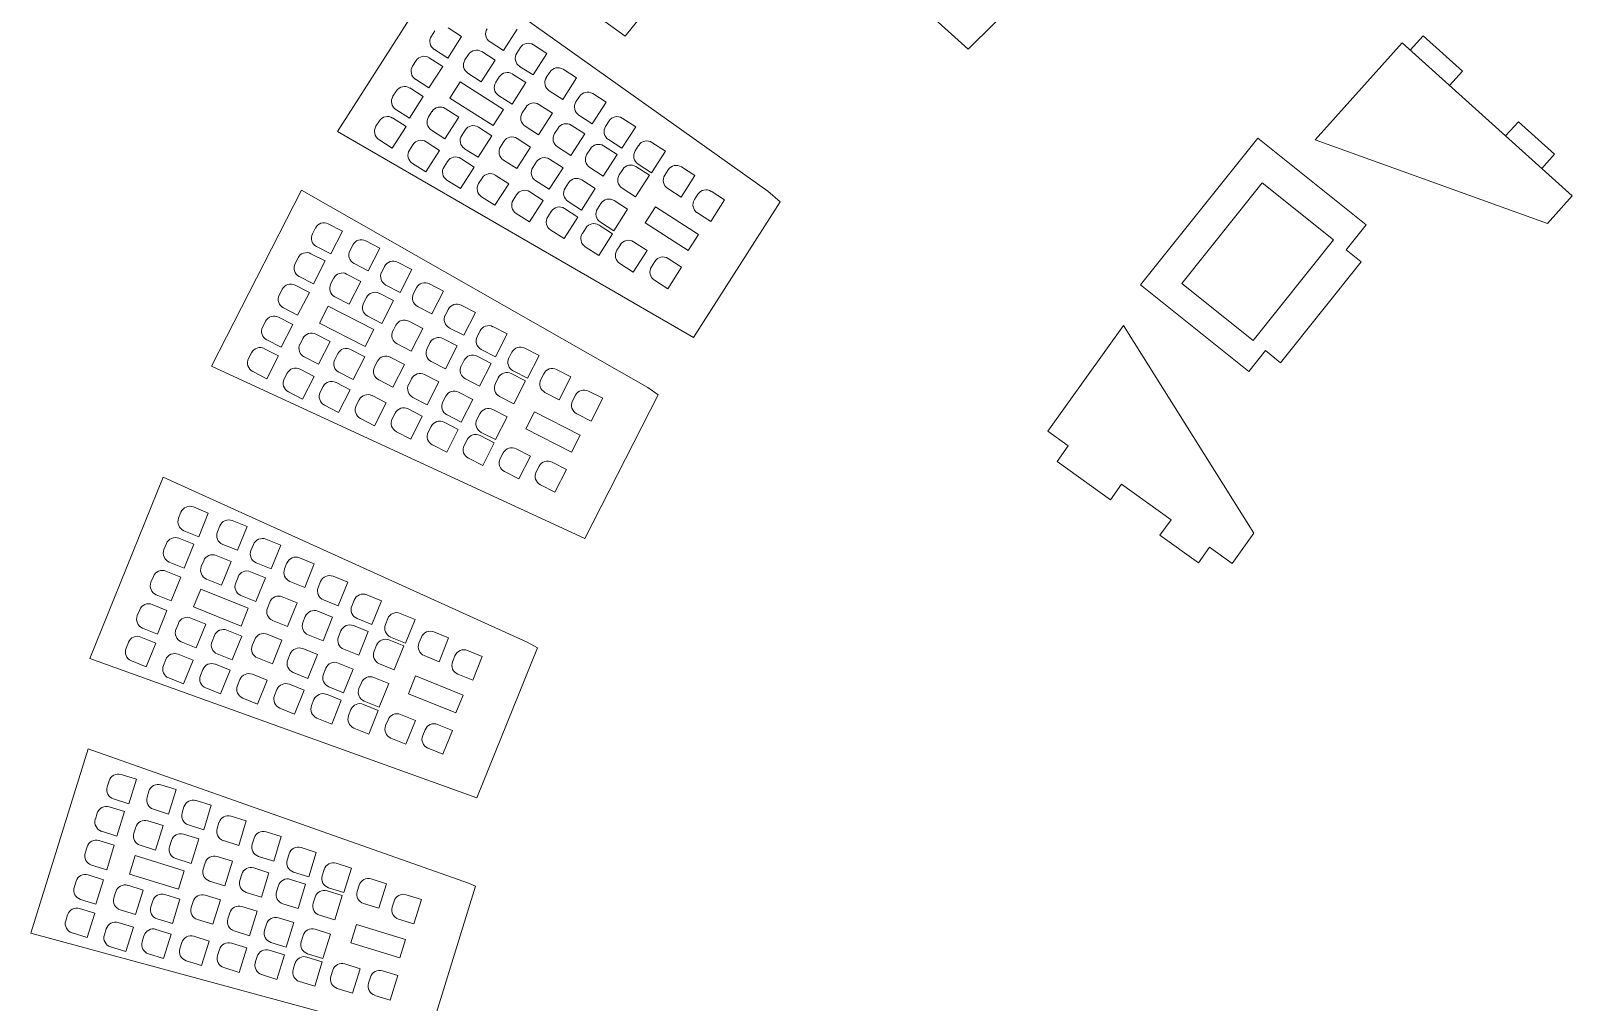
# Model space of a CAD drawing. Header units: millimetres. Extents: x -84 to 575, y 84 to 995.
# Drawn here: x -65.9 to 175.1, y 706.8 to 858.6 of the extents above; entities that cross this region are included whole.
import ezdxf

# ---------------------------------------------------------------- set-up
doc = ezdxf.new("R2010")
doc.units = ezdxf.units.MM

msp = doc.modelspace()

# ---------------------------------------------------------------- linework, layer by layer
at = {"color": 7, "linetype": 'Continuous', "lineweight": 15}
for p, q in [((33, 898.98), (80.62, 855.74)), ((45.55, 880.97), (27.02, 857.8)), ((80.62, 855.74), (98.5, 873.42)), ((9.02, 870.8), (27.02, 857.8)), ((-1.04, 869.35), (-17.96, 842.92)), ((49.31, 833.55), (-1.04, 869.35)), ((-2.74, 858.63), (-3.28, 857.78)), ((1.44, 857.73), (-0.67, 859.08)), ((7.99, 855.54), (10.15, 858.91)), ((-2.82, 855.71), (-0.72, 854.36)), ((-0.72, 854.36), (1.44, 857.73)), ((5.89, 856.89), (7.99, 855.54)), ((10.6, 855.99), (10.06, 855.15)), ((14.78, 855.1), (12.67, 856.44)), ((134.89, 841.59), (148.52, 856.74)), ((175.08, 832.83), (148.52, 856.74)), ((151.78, 857.84), (149.77, 855.61)), ((157.92, 852.31), (151.78, 857.84)), ((-5.68, 853.97), (-6.22, 853.12)), ((-1.5, 853.07), (-3.61, 854.42)), ((2.5, 854.92), (1.96, 854.08)), ((4.52, 850.66), (6.68, 854.03)), ((6.68, 854.03), (4.58, 855.38)), ((12.62, 851.73), (14.78, 855.1)), ((-5.76, 851.05), (-3.66, 849.7)), ((-3.66, 849.7), (-1.5, 853.07)), ((2.42, 852.01), (4.52, 850.66)), ((7.31, 851.43), (6.77, 850.59)), ((11.49, 850.54), (9.38, 851.88)), ((10.52, 853.07), (12.62, 851.73)), ((15.23, 852.17), (14.69, 851.33)), ((17.25, 847.91), (19.41, 851.28)), ((19.41, 851.28), (17.31, 852.63)), ((157.92, 852.31), (155.91, 850.09)), ((-8.75, 849.24), (-9.29, 848.4)), ((-6.72, 844.98), (-4.57, 848.35)), ((-4.57, 848.35), (-6.67, 849.7)), ((1.24, 850.65), (-0.38, 848.13)), ((7.98, 846.34), (1.24, 850.65)), ((7.23, 848.51), (9.33, 847.17)), ((9.33, 847.17), (11.49, 850.54)), ((15.15, 849.26), (17.25, 847.91)), ((19.86, 848.36), (19.32, 847.51)), ((24.04, 847.46), (21.94, 848.81)), ((-8.83, 846.33), (-6.72, 844.98)), ((-3.19, 846.03), (-3.73, 845.19)), ((0.99, 845.14), (-1.12, 846.49)), ((-0.38, 848.13), (6.36, 843.81)), ((6.36, 843.81), (7.98, 846.34)), ((11.47, 846.67), (10.93, 845.82)), ((15.64, 845.77), (13.54, 847.12)), ((21.88, 844.09), (24.04, 847.46)), ((-11.41, 844.55), (-11.95, 843.71)), ((-9.39, 840.29), (-7.23, 843.66)), ((-7.23, 843.66), (-9.34, 845.01)), ((-1.17, 841.77), (0.99, 845.14)), ((6.18, 842.24), (4.07, 843.58)), ((11.38, 843.75), (13.49, 842.4)), ((13.49, 842.4), (15.64, 845.77)), ((20.7, 842.54), (18.59, 843.89)), ((19.78, 845.44), (21.88, 844.09)), ((24.49, 844.54), (23.95, 843.7)), ((26.51, 840.28), (28.67, 843.65)), ((28.67, 843.65), (26.57, 845)), ((166.68, 844.43), (164.67, 842.2)), ((172.34, 839.33), (166.68, 844.43)), ((-17.96, 842.92), (37.69, 810.71)), ((-11.49, 841.64), (-9.39, 840.29)), ((-1.99, 839.94), (-4.09, 841.29)), ((-3.27, 843.12), (-1.17, 841.77)), ((2, 843.13), (1.46, 842.29)), ((4.02, 838.87), (6.18, 842.24)), ((8.06, 841.35), (7.53, 840.51)), ((12.24, 840.46), (10.14, 841.81)), ((16.52, 843.43), (15.98, 842.59)), ((18.54, 839.17), (20.7, 842.54)), ((24.41, 841.63), (26.51, 840.28)), ((33.3, 839.83), (31.2, 841.18)), ((107.6, 818.96), (125.93, 841.87)), ((125.93, 841.87), (142.88, 828.31)), ((134.89, 841.59), (171.21, 828.54)), ((-6.17, 840.83), (-6.71, 839.99)), ((-4.15, 836.57), (-1.99, 839.94)), ((3.42, 837.34), (1.31, 838.68)), ((1.91, 840.21), (4.02, 838.87)), ((10.09, 837.09), (12.24, 840.46)), ((16.43, 840.52), (18.54, 839.17)), ((21.57, 840.2), (21.03, 839.35)), ((23.59, 835.94), (25.75, 839.3)), ((25.75, 839.3), (23.64, 840.65)), ((29.12, 840.72), (28.58, 839.88)), ((31.15, 836.46), (33.3, 839.83)), ((172.34, 839.33), (170.33, 837.1)), ((-6.25, 837.92), (-4.15, 836.57)), ((-0.76, 838.23), (-1.3, 837.39)), ((1.26, 833.97), (3.42, 837.34)), ((7.98, 838.44), (10.09, 837.09)), ((13.12, 838.12), (12.58, 837.28)), ((15.14, 833.86), (17.3, 837.22)), ((17.3, 837.22), (15.19, 838.57)), ((21.49, 837.28), (23.59, 835.94)), ((26.63, 836.96), (26.09, 836.12)), ((30.8, 836.07), (28.7, 837.42)), ((29.04, 837.81), (31.15, 836.46)), ((33.75, 836.91), (33.21, 836.07)), ((37.93, 836.02), (35.83, 837.36)), ((-0.85, 835.31), (1.26, 833.97)), ((4.64, 835.62), (4.1, 834.78)), ((6.66, 831.36), (8.82, 834.73)), ((8.82, 834.73), (6.71, 836.08)), ((13.03, 835.2), (15.14, 833.86)), ((18.17, 834.88), (17.63, 834.04)), ((20.19, 830.62), (22.35, 833.99)), ((22.35, 833.99), (20.24, 835.34)), ((26.54, 834.05), (28.65, 832.7)), ((28.65, 832.7), (30.8, 836.07)), ((33.67, 833.99), (35.78, 832.65)), ((35.78, 832.65), (37.93, 836.02)), ((126.62, 834.87), (114.04, 819.13)), ((137.77, 825.95), (126.62, 834.87)), ((-23.61, 833.71), (-37.68, 806.24)), ((30.55, 802.87), (-23.61, 833.71)), ((4.56, 832.71), (6.66, 831.36)), ((10.05, 833.02), (9.51, 832.18)), ((12.07, 828.76), (14.22, 832.12)), ((14.22, 832.12), (12.12, 833.47)), ((18.09, 831.97), (20.19, 830.62)), ((23.23, 831.65), (22.69, 830.81)), ((27.4, 830.76), (25.3, 832.1)), ((37.69, 810.71), (51.27, 831.93)), ((38.38, 833.09), (37.84, 832.25)), ((40.41, 828.83), (42.56, 832.2)), ((42.56, 832.2), (40.46, 833.55)), ((51.27, 831.93), (49.31, 833.55)), ((171.21, 828.54), (175.08, 832.83)), ((9.96, 830.1), (12.07, 828.76)), ((15.45, 830.41), (14.91, 829.57)), ((17.47, 826.15), (19.63, 829.52)), ((19.63, 829.52), (17.52, 830.87)), ((25.25, 827.39), (27.4, 830.76)), ((31.76, 831.12), (30.14, 828.6)), ((38.49, 826.81), (31.76, 831.12)), ((38.3, 830.18), (40.41, 828.83)), ((-21.42, 827.82), (-21.88, 826.93)), ((-17.18, 827.33), (-19.4, 828.47)), ((-19, 823.77), (-17.18, 827.33)), ((15.37, 827.5), (17.47, 826.15)), ((20.86, 827.81), (20.32, 826.96)), ((22.88, 823.54), (25.03, 826.91)), ((25.03, 826.91), (22.93, 828.26)), ((23.14, 828.73), (25.25, 827.39)), ((30.14, 828.6), (36.88, 824.28)), ((36.88, 824.28), (38.49, 826.81)), ((139.73, 824.38), (142.88, 828.31)), ((-21.23, 824.91), (-19, 823.77)), ((-15.57, 825.16), (-16.03, 824.27)), ((-11.33, 824.68), (-13.55, 825.81)), ((-13.15, 821.11), (-11.33, 824.68)), ((20.77, 824.89), (22.88, 823.54)), ((26.26, 825.2), (25.72, 824.36)), ((28.28, 820.94), (30.44, 824.31)), ((30.44, 824.31), (28.33, 825.66)), ((125.18, 810.22), (137.77, 825.95)), ((142.08, 822.51), (139.73, 824.38)), ((-24.13, 823.15), (-24.59, 822.26)), ((-19.89, 822.67), (-22.11, 823.8)), ((-21.71, 819.11), (-19.89, 822.67)), ((-15.38, 822.25), (-13.15, 821.11)), ((-10.6, 821.81), (-11.05, 820.92)), ((-6.35, 821.32), (-8.58, 822.46)), ((26.18, 822.29), (28.28, 820.94)), ((31.67, 822.59), (31.13, 821.75)), ((35.84, 821.7), (33.74, 823.05)), ((129.49, 806.77), (142.08, 822.51)), ((-23.94, 820.24), (-21.71, 819.11)), ((-18.56, 819.97), (-19.01, 819.08)), ((-14.31, 819.48), (-16.54, 820.62)), ((-16.13, 815.92), (-14.31, 819.48)), ((-8.17, 817.76), (-6.35, 821.32)), ((31.58, 819.68), (33.69, 818.33)), ((33.69, 818.33), (35.84, 821.7)), ((-26.61, 818.23), (-27.06, 817.34)), ((-22.36, 817.75), (-24.59, 818.88)), ((-24.19, 814.18), (-22.36, 817.75)), ((-18.36, 817.06), (-16.13, 815.92)), ((-13.43, 816.96), (-13.89, 816.06)), ((-9.19, 816.47), (-11.42, 817.61)), ((-10.4, 818.9), (-8.17, 817.76)), ((-5.62, 818.46), (-6.08, 817.56)), ((-1.38, 817.97), (-3.6, 819.11)), ((-3.2, 814.41), (-1.38, 817.97)), ((107.6, 818.96), (124.55, 805.4)), ((114.04, 819.13), (125.18, 810.22)), ((-26.41, 815.32), (-24.19, 814.18)), ((-19.41, 815.6), (-20.77, 812.93)), ((-12.28, 811.95), (-19.41, 815.6)), ((-11.01, 812.91), (-9.19, 816.47)), ((-5.43, 815.55), (-3.2, 814.41)), ((-0.65, 815.1), (-1.1, 814.21)), ((3.6, 814.61), (1.37, 815.75)), ((1.78, 811.05), (3.6, 814.61)), ((-29.21, 813.24), (-29.66, 812.35)), ((-24.96, 812.75), (-27.19, 813.89)), ((-26.79, 809.19), (-24.96, 812.75)), ((-20.77, 812.93), (-13.65, 809.28)), ((-13.24, 814.05), (-11.01, 812.91)), ((-8.84, 812.61), (-9.3, 811.72)), ((-4.6, 812.12), (-6.82, 813.26)), ((-6.42, 808.56), (-4.6, 812.12)), ((-0.45, 812.19), (1.78, 811.05)), ((8.57, 811.26), (6.35, 812.4)), ((104.94, 812.6), (93.09, 796.07)), ((125.33, 780.14), (104.94, 812.6)), ((-29.01, 810.33), (-26.79, 809.19)), ((-23.37, 810.57), (-23.82, 809.68)), ((-19.12, 810.09), (-21.35, 811.23)), ((-20.95, 806.53), (-19.12, 810.09)), ((-13.65, 809.28), (-12.28, 811.95)), ((-3.5, 809.88), (-3.96, 808.99)), ((0.74, 809.39), (-1.48, 810.53)), ((4.33, 811.75), (3.87, 810.86)), ((6.75, 807.7), (8.57, 811.26)), ((-31.41, 808.31), (-31.86, 807.42)), ((-27.16, 807.82), (-29.39, 808.96)), ((-28.99, 804.26), (-27.16, 807.82)), ((-23.17, 807.66), (-20.95, 806.53)), ((-17.93, 808.18), (-18.38, 807.29)), ((-13.68, 807.69), (-15.91, 808.83)), ((-15.5, 804.13), (-13.68, 807.69)), ((-7.47, 806.51), (-9.7, 807.65)), ((-8.65, 809.7), (-6.42, 808.56)), ((-1.08, 805.83), (0.74, 809.39)), ((6.08, 806.66), (3.86, 807.79)), ((4.52, 808.84), (6.75, 807.7)), ((9.3, 808.39), (8.85, 807.5)), ((13.55, 807.91), (11.32, 809.04)), ((11.73, 804.34), (13.55, 807.91)), ((124.55, 805.4), (127.15, 808.65)), ((129.49, 806.77), (127.15, 808.65)), ((-37.68, 806.24), (20.7, 779.32)), ((-31.21, 805.4), (-28.99, 804.26)), ((-25.83, 805.12), (-26.29, 804.23)), ((-21.59, 804.63), (-23.82, 805.77)), ((-17.73, 805.27), (-15.5, 804.13)), ((-11.72, 807), (-12.17, 806.11)), ((-9.3, 802.95), (-7.47, 806.51)), ((-2.13, 803.77), (-4.36, 804.91)), ((-3.31, 806.97), (-1.08, 805.83)), ((1.84, 807.14), (1.38, 806.25)), ((4.26, 803.1), (6.08, 806.66)), ((11.42, 803.92), (9.2, 805.06)), ((9.5, 805.48), (11.73, 804.34)), ((14.28, 805.04), (13.82, 804.15)), ((18.52, 804.55), (16.3, 805.69)), ((-23.41, 801.07), (-21.59, 804.63)), ((-20.2, 803.04), (-20.66, 802.15)), ((-15.96, 802.55), (-18.19, 803.69)), ((-17.78, 798.99), (-15.96, 802.55)), ((-11.52, 804.09), (-9.3, 802.95)), ((-6.38, 804.26), (-6.83, 803.37)), ((-3.96, 800.21), (-2.13, 803.77)), ((2.03, 804.23), (4.26, 803.1)), ((7.18, 804.41), (6.72, 803.52)), ((9.6, 800.36), (11.42, 803.92)), ((16.7, 800.99), (18.52, 804.55)), ((32.19, 801.77), (30.55, 802.87)), ((-25.64, 802.21), (-23.41, 801.07)), ((-20.01, 800.13), (-17.78, 798.99)), ((-14.57, 800.97), (-15.03, 800.08)), ((-10.33, 800.48), (-12.56, 801.62)), ((-12.15, 796.92), (-10.33, 800.48)), ((-6.18, 801.35), (-3.96, 800.21)), ((-1.04, 801.53), (-1.49, 800.64)), ((3.21, 801.04), (0.98, 802.18)), ((1.39, 797.48), (3.21, 801.04)), ((7.38, 801.5), (9.6, 800.36)), ((14.47, 802.13), (16.7, 800.99)), ((19.25, 801.68), (18.8, 800.79)), ((20.7, 779.32), (32.19, 801.77)), ((23.5, 801.2), (21.27, 802.34)), ((21.68, 797.64), (23.5, 801.2)), ((-14.38, 798.06), (-12.15, 796.92)), ((-8.94, 798.89), (-9.4, 798)), ((-4.7, 798.4), (-6.93, 799.54)), ((-6.52, 794.84), (-4.7, 798.4)), ((-0.84, 798.62), (1.39, 797.48)), ((4.3, 798.79), (3.85, 797.9)), ((8.55, 798.31), (6.32, 799.45)), ((6.73, 794.75), (8.55, 798.31)), ((12.85, 799.09), (11.48, 796.42)), ((19.97, 795.44), (12.85, 799.09)), ((19.45, 798.78), (21.68, 797.64)), ((-8.75, 795.98), (-6.52, 794.84)), ((-3.31, 796.82), (-3.77, 795.93)), ((0.93, 796.33), (-1.3, 797.47)), ((-0.89, 792.77), (0.93, 796.33)), ((6.56, 794.25), (4.33, 795.39)), ((4.5, 795.88), (6.73, 794.75)), ((11.48, 796.42), (18.6, 792.77)), ((18.6, 792.77), (19.97, 795.44)), ((93.09, 796.07), (96.29, 793.77)), ((-3.12, 793.91), (-0.89, 792.77)), ((2.31, 794.74), (1.86, 793.85)), ((4.74, 790.69), (6.56, 794.25)), ((12.19, 792.18), (9.96, 793.32)), ((94.54, 791.33), (96.29, 793.77)), ((2.51, 791.83), (4.74, 790.69)), ((7.94, 792.67), (7.49, 791.78)), ((10.37, 788.62), (12.19, 792.18)), ((13.57, 790.59), (13.12, 789.7)), ((17.82, 790.1), (15.59, 791.24)), ((94.54, 791.33), (102.88, 785.36)), ((-45.22, 788.86), (-56.66, 760.57)), ((11.7, 763.08), (-45.22, 788.86)), ((8.14, 789.76), (10.37, 788.62)), ((16, 786.54), (17.82, 790.1)), ((13.77, 787.68), (16, 786.54)), ((102.88, 785.36), (104.63, 787.79)), ((104.63, 787.79), (112.38, 782.23)), ((-42.43, 783.39), (-42.8, 782.46)), ((-38.16, 783.28), (-40.48, 784.22)), ((-39.66, 779.57), (-38.16, 783.28)), ((-36.37, 781.26), (-36.74, 780.34)), ((-32.09, 781.16), (-34.41, 782.09)), ((-33.59, 777.45), (-32.09, 781.16)), ((110.63, 779.8), (112.38, 782.23)), ((-44.71, 778.5), (-45.09, 777.57)), ((-40.44, 778.39), (-42.76, 779.33)), ((-41.98, 780.51), (-39.66, 779.57)), ((-41.94, 774.68), (-40.44, 778.39)), ((-35.91, 778.38), (-33.59, 777.45)), ((-26.84, 778.26), (-29.16, 779.19)), ((110.63, 779.8), (116.65, 775.48)), ((125.33, 780.14), (121.92, 775.39)), ((-34.61, 775.72), (-36.92, 776.66)), ((-31.11, 778.36), (-31.49, 777.44)), ((-28.34, 774.55), (-26.84, 778.26)), ((-21.59, 775.36), (-23.91, 776.29)), ((116.65, 775.48), (118.4, 777.92)), ((118.4, 777.92), (121.92, 775.39)), ((-42.47, 773.27), (-44.79, 774.21)), ((-44.26, 775.62), (-41.94, 774.68)), ((-38.88, 775.83), (-39.25, 774.9)), ((-36.11, 772.01), (-34.61, 775.72)), ((-29.24, 773.17), (-31.56, 774.11)), ((-30.66, 775.48), (-28.34, 774.55)), ((-25.86, 775.47), (-26.23, 774.54)), ((-23.09, 771.65), (-21.59, 775.36)), ((-46.74, 773.38), (-47.12, 772.45)), ((-43.97, 769.56), (-42.47, 773.27)), ((-39.34, 771.4), (-40.46, 768.62)), ((-31.92, 768.4), (-39.34, 771.4)), ((-38.42, 772.95), (-36.11, 772.01)), ((-33.51, 773.28), (-33.88, 772.35)), ((-30.74, 769.46), (-29.24, 773.17)), ((-25.41, 772.59), (-23.09, 771.65)), ((-20.61, 772.57), (-20.98, 771.64)), ((-16.34, 772.46), (-18.65, 773.4)), ((-17.83, 768.75), (-16.34, 772.46)), ((-44.62, 768.06), (-46.94, 769)), ((-46.29, 770.5), (-43.97, 769.56)), ((-33.06, 770.4), (-30.74, 769.46)), ((-28.55, 769.36), (-28.92, 768.43)), ((-24.28, 769.25), (-26.6, 770.19)), ((-25.78, 765.54), (-24.28, 769.25)), ((-20.15, 769.69), (-17.83, 768.75)), ((-15.35, 769.67), (-15.73, 768.74)), ((-11.08, 769.56), (-13.4, 770.5)), ((-12.58, 765.85), (-11.08, 769.56)), ((-48.89, 768.17), (-49.26, 767.25)), ((-46.12, 764.36), (-44.62, 768.06)), ((-38.56, 765.93), (-40.88, 766.87)), ((-40.46, 768.62), (-33.04, 765.62)), ((-33.04, 765.62), (-31.92, 768.4)), ((-28.1, 766.48), (-25.78, 765.54)), ((-22.99, 767.11), (-23.36, 766.18)), ((-18.72, 767), (-21.03, 767.94)), ((-20.22, 763.29), (-18.72, 767)), ((-14.9, 766.79), (-12.58, 765.85)), ((-10.1, 766.77), (-10.47, 765.84)), ((-5.83, 766.66), (-8.15, 767.6)), ((-7.33, 762.95), (-5.83, 766.66)), ((-48.44, 765.29), (-46.12, 764.36)), ((-42.84, 766.04), (-43.21, 765.11)), ((-40.06, 762.22), (-38.56, 765.93)), ((-37.2, 764.14), (-37.58, 763.21)), ((-32.93, 764.03), (-35.25, 764.97)), ((-34.43, 760.32), (-32.93, 764.03)), ((-26.64, 763.4), (-28.96, 764.34)), ((-22.53, 764.23), (-20.22, 763.29)), ((-17.42, 764.86), (-17.8, 763.93)), ((-13.15, 764.75), (-15.47, 765.69)), ((-14.65, 761.04), (-13.15, 764.75)), ((-0.58, 763.76), (-2.89, 764.7)), ((-50.64, 763.07), (-51.02, 762.15)), ((-46.37, 762.96), (-48.69, 763.9)), ((-47.87, 759.26), (-46.37, 762.96)), ((-42.38, 763.16), (-40.06, 762.22)), ((-30.91, 763.51), (-31.29, 762.58)), ((-28.14, 759.69), (-26.64, 763.4)), ((-21.08, 761.15), (-23.4, 762.09)), ((-16.97, 761.98), (-14.65, 761.04)), ((-11.86, 762.61), (-12.24, 761.69)), ((-7.59, 762.5), (-9.91, 763.44)), ((-9.65, 763.89), (-7.33, 762.95)), ((-9.09, 758.8), (-7.59, 762.5)), ((-4.85, 763.87), (-5.22, 762.94)), ((-2.08, 760.05), (-0.58, 763.76)), ((4.68, 760.86), (2.36, 761.8)), ((3.82, 738.78), (13.29, 762.2)), ((13.29, 762.2), (11.7, 763.08)), ((-56.66, 760.57), (3.82, 738.78)), ((-50.19, 760.19), (-47.87, 759.26)), ((-44.81, 760.38), (-45.18, 759.46)), ((-40.54, 760.28), (-42.85, 761.21)), ((-42.04, 756.57), (-40.54, 760.28)), ((-34.75, 758.71), (-37.06, 759.65)), ((-36.75, 761.26), (-34.43, 760.32)), ((-30.46, 760.63), (-28.14, 759.69)), ((-25.35, 761.26), (-25.73, 760.33)), ((-22.58, 757.44), (-21.08, 761.15)), ((-15.52, 758.9), (-17.84, 759.84)), ((-11.41, 759.73), (-9.09, 758.8)), ((-4.39, 760.99), (-2.08, 760.05)), ((0.41, 760.97), (0.03, 760.04)), ((3.18, 757.15), (4.68, 760.86)), ((-44.35, 757.5), (-42.04, 756.57)), ((-39.02, 758.82), (-39.39, 757.89)), ((-36.24, 755), (-34.75, 758.71)), ((-33.22, 757.25), (-33.6, 756.32)), ((-28.95, 757.14), (-31.27, 758.08)), ((-30.45, 753.43), (-28.95, 757.14)), ((-24.9, 758.38), (-22.58, 757.44)), ((-19.79, 759.01), (-20.16, 758.09)), ((-17.02, 755.2), (-15.52, 758.9)), ((-14.23, 756.76), (-14.6, 755.84)), ((-9.96, 756.65), (-12.27, 757.59)), ((-5.75, 757.82), (-6.87, 755.03)), ((1.67, 754.82), (-5.75, 757.82)), ((0.86, 758.09), (3.18, 757.15)), ((-38.56, 755.94), (-36.24, 755)), ((-32.77, 754.37), (-30.45, 753.43)), ((-27.43, 755.68), (-27.81, 754.76)), ((-23.16, 755.58), (-25.48, 756.51)), ((-24.66, 751.87), (-23.16, 755.58)), ((-17.37, 754.01), (-19.69, 754.95)), ((-19.34, 756.13), (-17.02, 755.2)), ((-11.46, 752.95), (-9.96, 756.65)), ((-6.87, 755.03), (0.55, 752.04)), ((0.55, 752.04), (1.67, 754.82)), ((-26.98, 752.8), (-24.66, 751.87)), ((-21.64, 754.12), (-22.02, 753.19)), ((-18.87, 750.3), (-17.37, 754.01)), ((-15.85, 752.55), (-16.22, 751.62)), ((-11.58, 752.44), (-13.9, 753.38)), ((-13.77, 753.88), (-11.46, 752.95)), ((-13.08, 748.73), (-11.58, 752.44)), ((-21.19, 751.24), (-18.87, 750.3)), ((-15.4, 749.67), (-13.08, 748.73)), ((-10.06, 750.98), (-10.43, 750.06)), ((-5.79, 750.87), (-8.1, 751.81)), ((-7.29, 747.17), (-5.79, 750.87)), ((0.01, 749.31), (-2.31, 750.24)), ((-9.6, 748.1), (-7.29, 747.17)), ((-4.26, 749.42), (-4.64, 748.49)), ((-1.49, 745.6), (0.01, 749.31)), ((-56.95, 746.45), (-65.91, 717.62)), ((2.53, 725.43), (-56.95, 746.45)), ((-3.81, 746.54), (-1.49, 745.6)), ((-49.39, 741.68), (-51.78, 742.42)), ((-53.66, 741.43), (-53.95, 740.48)), ((-50.58, 737.86), (-49.39, 741.68)), ((-43.17, 740.06), (-45.56, 740.81)), ((-44.36, 736.24), (-43.17, 740.06)), ((-52.97, 738.6), (-50.58, 737.86)), ((-47.44, 739.82), (-47.73, 738.86)), ((-37.7, 737.61), (-40.08, 738.35)), ((-38.88, 733.79), (-37.7, 737.61)), ((-55.53, 736.37), (-55.82, 735.42)), ((-51.26, 736.62), (-53.65, 737.36)), ((-52.45, 732.8), (-51.26, 736.62)), ((-45.23, 734.44), (-47.61, 735.18)), ((-46.75, 736.99), (-44.36, 736.24)), ((-41.96, 737.37), (-42.26, 736.41)), ((-32.22, 735.16), (-34.61, 735.9)), ((-33.41, 731.34), (-32.22, 735.16)), ((-54.84, 733.54), (-52.45, 732.8)), ((-49.49, 734.19), (-49.79, 733.24)), ((-46.41, 730.62), (-45.23, 734.44)), ((-39.66, 732.34), (-42.05, 733.09)), ((-41.27, 734.53), (-38.88, 733.79)), ((-36.49, 734.91), (-36.78, 733.96)), ((-26.75, 732.71), (-29.13, 733.45)), ((-27.93, 728.89), (-26.75, 732.71)), ((-57.12, 731.1), (-57.42, 730.15)), ((-52.86, 731.35), (-55.25, 732.09)), ((-54.05, 727.53), (-52.86, 731.35)), ((-48.8, 731.36), (-46.41, 730.62)), ((-43.93, 732.1), (-44.22, 731.14)), ((-40.85, 728.52), (-39.66, 732.34)), ((-35.8, 732.08), (-33.41, 731.34)), ((-31.01, 732.46), (-31.31, 731.51)), ((-21.27, 730.25), (-23.66, 731)), ((-22.46, 726.43), (-21.27, 730.25)), ((-56.43, 728.27), (-54.05, 727.53)), ((-49.58, 729.74), (-50.47, 726.87)), ((-41.94, 727.37), (-49.58, 729.74)), ((-43.24, 729.27), (-40.85, 728.52)), ((-38.66, 728.6), (-38.96, 727.65)), ((-34.4, 728.85), (-36.78, 729.59)), ((-35.58, 725.03), (-34.4, 728.85)), ((-28.67, 727.07), (-31.05, 727.81)), ((-30.32, 729.63), (-27.93, 728.89)), ((-25.53, 730.01), (-25.83, 729.05)), ((-15.79, 727.8), (-18.18, 728.54)), ((-16.98, 723.98), (-15.79, 727.8)), ((-58.83, 725.73), (-59.13, 724.78)), ((-54.57, 725.98), (-56.95, 726.72)), ((-55.75, 722.16), (-54.57, 725.98)), ((-50.47, 726.87), (-42.83, 724.5)), ((-42.83, 724.5), (-41.94, 727.37)), ((-37.97, 725.77), (-35.58, 725.03)), ((-32.93, 726.83), (-33.23, 725.87)), ((-29.85, 723.25), (-28.67, 727.07)), ((-22.94, 725.29), (-25.32, 726.03)), ((-24.84, 727.18), (-22.46, 726.43)), ((-20.06, 727.56), (-20.36, 726.6)), ((-10.32, 725.35), (-12.71, 726.09)), ((3.63, 724.95), (2.53, 725.43)), ((-52.62, 724.11), (-52.92, 723.15)), ((-48.36, 724.36), (-50.74, 725.1)), ((-49.54, 720.54), (-48.36, 724.36)), ((-42.59, 722.93), (-44.97, 723.67)), ((-36.27, 722.83), (-38.65, 723.57)), ((-32.24, 723.99), (-29.85, 723.25)), ((-27.2, 725.05), (-27.5, 724.09)), ((-24.12, 721.47), (-22.94, 725.29)), ((-21.47, 723.27), (-21.77, 722.31)), ((-17.21, 723.51), (-19.59, 724.25)), ((-19.37, 724.72), (-16.98, 723.98)), ((-18.39, 719.69), (-17.21, 723.51)), ((-14.58, 725.1), (-14.88, 724.15)), ((-11.5, 721.53), (-10.32, 725.35)), ((-4.84, 722.9), (-7.23, 723.64)), ((-3.87, 700.81), (3.63, 724.95)), ((-55.89, 720.75), (-58.28, 721.49)), ((-58.14, 722.9), (-55.75, 722.16)), ((-57.08, 716.93), (-55.89, 720.75)), ((-51.93, 721.28), (-49.54, 720.54)), ((-46.85, 722.69), (-47.15, 721.73)), ((-43.77, 719.11), (-42.59, 722.93)), ((-40.53, 722.58), (-40.83, 721.62)), ((-37.45, 719.01), (-36.27, 722.83)), ((-34.8, 720.8), (-35.1, 719.85)), ((-30.54, 721.05), (-32.92, 721.79)), ((-31.72, 717.23), (-30.54, 721.05)), ((-26.51, 722.21), (-24.12, 721.47)), ((-13.89, 722.27), (-11.5, 721.53)), ((-9.11, 722.65), (-9.4, 721.69)), ((-6.03, 719.08), (-4.84, 722.9)), ((-60.16, 720.5), (-60.45, 719.55)), ((-54.12, 718.31), (-54.41, 717.36)), ((-49.85, 718.56), (-52.24, 719.3)), ((-51.04, 714.74), (-49.85, 718.56)), ((-43.95, 717.48), (-46.34, 718.22)), ((-46.16, 719.85), (-43.77, 719.11)), ((-39.84, 719.75), (-37.45, 719.01)), ((-29.07, 719.02), (-29.37, 718.07)), ((-24.81, 719.27), (-27.19, 720.01)), ((-25.99, 715.45), (-24.81, 719.27)), ((-19.08, 717.49), (-21.46, 718.23)), ((-20.78, 720.43), (-18.39, 719.69)), ((-14.98, 718.99), (-15.87, 716.13)), ((-7.34, 716.62), (-14.98, 718.99)), ((-8.42, 719.82), (-6.03, 719.08)), ((-65.91, 717.62), (-3.87, 700.81)), ((-59.47, 717.67), (-57.08, 716.93)), ((-48.22, 717.23), (-48.51, 716.28)), ((-45.14, 713.66), (-43.95, 717.48)), ((-42.31, 716.15), (-42.61, 715.19)), ((-38.05, 716.4), (-40.44, 717.14)), ((-39.23, 712.58), (-38.05, 716.4)), ((-32.15, 715.32), (-34.53, 716.06)), ((-34.11, 717.97), (-31.72, 717.23)), ((-28.38, 716.19), (-25.99, 715.45)), ((-23.34, 717.24), (-23.64, 716.29)), ((-20.26, 713.67), (-19.08, 717.49)), ((-15.87, 716.13), (-8.23, 713.76)), ((-8.23, 713.76), (-7.34, 716.62)), ((-53.43, 715.48), (-51.04, 714.74)), ((-47.52, 714.4), (-45.14, 713.66)), ((-41.62, 713.32), (-39.23, 712.58)), ((-36.41, 715.07), (-36.71, 714.11)), ((-33.33, 711.5), (-32.15, 715.32)), ((-30.51, 713.99), (-30.81, 713.03)), ((-26.24, 714.23), (-28.63, 714.98)), ((-27.43, 710.41), (-26.24, 714.23)), ((-20.34, 713.15), (-22.73, 713.9)), ((-22.65, 714.41), (-20.26, 713.67)), ((-35.72, 712.24), (-33.33, 711.5)), ((-29.82, 711.16), (-27.43, 710.41)), ((-24.61, 712.91), (-24.9, 711.95)), ((-21.53, 709.33), (-20.34, 713.15)), ((-18.71, 711.83), (-19, 710.87)), ((-14.44, 712.07), (-16.83, 712.82)), ((-15.63, 708.25), (-14.44, 712.07)), ((-8.54, 710.99), (-10.93, 711.73)), ((-9.72, 707.17), (-8.54, 710.99)), ((-23.92, 710.08), (-21.53, 709.33)), ((-18.01, 709), (-15.63, 708.25)), ((-12.8, 710.75), (-13.1, 709.79)), ((-12.11, 707.91), (-9.72, 707.17))]:
    msp.add_line(p, q, dxfattribs=at)
for centre, start, end in [((6.7, 858.15), 147.3825, 237.3825), ((-2.02, 856.97), 147.3825, 237.3825), ((3.77, 854.11), 57.3825, 147.3825), ((11.87, 855.18), 57.3825, 147.3825), ((-4.95, 852.31), 147.3825, 237.3825), ((-4.41, 853.16), 57.3825, 147.3825), ((3.23, 853.27), 147.3825, 237.3825), ((11.33, 854.34), 147.3825, 237.3825), ((8.58, 850.62), 57.3825, 147.3825), ((15.96, 850.52), 147.3825, 237.3825), ((16.5, 851.36), 57.3825, 147.3825), ((-8.02, 847.59), 147.3825, 237.3825), ((-7.48, 848.43), 57.3825, 147.3825), ((8.04, 849.78), 147.3825, 237.3825), ((21.13, 847.55), 57.3825, 147.3825), ((-1.92, 845.22), 57.3825, 147.3825), ((12.73, 845.86), 57.3825, 147.3825), ((20.59, 846.71), 147.3825, 237.3825), ((-10.68, 842.9), 147.3825, 237.3825), ((-10.15, 843.74), 57.3825, 147.3825), ((-2.46, 844.38), 147.3825, 237.3825), ((3.26, 842.32), 57.3825, 147.3825), ((12.19, 845.01), 147.3825, 237.3825), ((17.78, 842.62), 57.3825, 147.3825), ((25.22, 842.89), 147.3825, 237.3825), ((25.76, 843.73), 57.3825, 147.3825), ((-4.9, 840.03), 57.3825, 147.3825), ((2.72, 841.48), 147.3825, 237.3825), ((9.33, 840.54), 57.3825, 147.3825), ((17.24, 841.78), 147.3825, 237.3825), ((30.39, 839.92), 57.3825, 147.3825), ((-5.44, 839.18), 147.3825, 237.3825), ((0.5, 837.42), 57.3825, 147.3825), ((8.79, 839.7), 147.3825, 237.3825), ((14.38, 837.31), 57.3825, 147.3825), ((22.3, 838.55), 147.3825, 237.3825), ((22.84, 839.39), 57.3825, 147.3825), ((29.85, 839.07), 147.3825, 237.3825), ((-0.04, 836.58), 147.3825, 237.3825), ((5.91, 834.81), 57.3825, 147.3825), ((13.84, 836.47), 147.3825, 237.3825), ((27.89, 836.15), 57.3825, 147.3825), ((35.02, 836.1), 57.3825, 147.3825), ((5.37, 833.97), 147.3825, 237.3825), ((18.9, 833.23), 147.3825, 237.3825), ((19.44, 834.07), 57.3825, 147.3825), ((27.35, 835.31), 147.3825, 237.3825), ((34.48, 835.26), 147.3825, 237.3825), ((10.77, 831.37), 147.3825, 237.3825), ((11.31, 832.21), 57.3825, 147.3825), ((24.49, 830.84), 57.3825, 147.3825), ((39.11, 831.44), 147.3825, 237.3825), ((39.65, 832.28), 57.3825, 147.3825), ((16.18, 828.76), 147.3825, 237.3825), ((16.72, 829.6), 57.3825, 147.3825), ((23.95, 830), 147.3825, 237.3825), ((-20.54, 826.24), 152.8899, 242.8899), ((-20.09, 827.13), 62.8899, 152.8899), ((21.58, 826.16), 147.3825, 237.3825), ((22.12, 827), 57.3825, 147.3825), ((-14.69, 823.59), 152.8899, 242.8899), ((-14.24, 824.48), 62.8899, 152.8899), ((26.99, 823.55), 147.3825, 237.3825), ((27.52, 824.39), 57.3825, 147.3825), ((-23.25, 821.58), 152.8899, 242.8899), ((-22.8, 822.47), 62.8899, 152.8899), ((-9.26, 821.13), 62.8899, 152.8899), ((32.93, 821.79), 57.3825, 147.3825), ((-17.22, 819.29), 62.8899, 152.8899), ((-9.72, 820.24), 152.8899, 242.8899), ((32.39, 820.94), 147.3825, 237.3825), ((-25.73, 816.66), 152.8899, 242.8899), ((-25.27, 817.55), 62.8899, 152.8899), ((-17.68, 818.4), 152.8899, 242.8899), ((-12.1, 816.27), 62.8899, 152.8899), ((-4.74, 816.88), 152.8899, 242.8899), ((-4.29, 817.77), 62.8899, 152.8899), ((-12.56, 815.38), 152.8899, 242.8899), ((0.69, 814.42), 62.8899, 152.8899), ((-28.33, 811.66), 152.8899, 242.8899), ((-27.87, 812.55), 62.8899, 152.8899), ((-7.51, 811.93), 62.8899, 152.8899), ((0.23, 813.53), 152.8899, 242.8899), ((5.66, 811.06), 62.8899, 152.8899), ((-22.03, 809.89), 62.8899, 152.8899), ((-7.96, 811.04), 152.8899, 242.8899), ((-2.17, 809.19), 62.8899, 152.8899), ((5.21, 810.17), 152.8899, 242.8899), ((-30.53, 806.74), 152.8899, 242.8899), ((-30.07, 807.63), 62.8899, 152.8899), ((-22.49, 809), 152.8899, 242.8899), ((-16.59, 807.5), 62.8899, 152.8899), ((-10.38, 806.31), 62.8899, 152.8899), ((-2.62, 808.3), 152.8899, 242.8899), ((3.17, 806.46), 62.8899, 152.8899), ((10.18, 806.82), 152.8899, 242.8899), ((10.64, 807.71), 62.8899, 152.8899), ((-24.5, 804.43), 62.8899, 152.8899), ((-17.05, 806.61), 152.8899, 242.8899), ((-10.84, 805.42), 152.8899, 242.8899), ((-5.04, 803.58), 62.8899, 152.8899), ((2.72, 805.57), 152.8899, 242.8899), ((8.51, 803.73), 62.8899, 152.8899), ((15.61, 804.36), 62.8899, 152.8899), ((-24.95, 803.54), 152.8899, 242.8899), ((-18.87, 802.36), 62.8899, 152.8899), ((-5.5, 802.69), 152.8899, 242.8899), ((8.06, 802.84), 152.8899, 242.8899), ((15.16, 803.47), 152.8899, 242.8899), ((20.59, 801), 62.8899, 152.8899), ((-19.32, 801.47), 152.8899, 242.8899), ((-13.69, 799.39), 152.8899, 242.8899), ((-13.24, 800.28), 62.8899, 152.8899), ((-0.16, 799.95), 152.8899, 242.8899), ((0.3, 800.84), 62.8899, 152.8899), ((20.13, 800.11), 152.8899, 242.8899), ((-8.07, 797.32), 152.8899, 242.8899), ((-7.61, 798.21), 62.8899, 152.8899), ((5.18, 797.22), 152.8899, 242.8899), ((5.64, 798.11), 62.8899, 152.8899), ((-2.44, 795.24), 152.8899, 242.8899), ((-1.98, 796.13), 62.8899, 152.8899), ((3.65, 794.06), 62.8899, 152.8899), ((3.19, 793.17), 152.8899, 242.8899), ((9.28, 791.98), 62.8899, 152.8899), ((8.82, 791.09), 152.8899, 242.8899), ((14.91, 789.91), 62.8899, 152.8899), ((14.45, 789.02), 152.8899, 242.8899), ((-41.04, 782.83), 67.9848, 157.9848), ((-41.41, 781.9), 157.9848, 247.9848), ((-34.97, 780.7), 67.9848, 157.9848), ((-43.32, 777.94), 67.9848, 157.9848), ((-35.35, 779.77), 157.9848, 247.9848), ((-29.72, 777.8), 67.9848, 157.9848), ((-43.7, 777.01), 157.9848, 247.9848), ((-37.49, 775.27), 67.9848, 157.9848), ((-30.1, 776.88), 157.9848, 247.9848), ((-24.47, 774.9), 67.9848, 157.9848), ((-45.35, 772.82), 67.9848, 157.9848), ((-37.86, 774.34), 157.9848, 247.9848), ((-32.12, 772.72), 67.9848, 157.9848), ((-24.84, 773.98), 157.9848, 247.9848), ((-45.73, 771.89), 157.9848, 247.9848), ((-32.49, 771.79), 157.9848, 247.9848), ((-19.59, 771.08), 157.9848, 247.9848), ((-19.22, 772), 67.9848, 157.9848), ((-47.5, 767.61), 67.9848, 157.9848), ((-27.16, 768.8), 67.9848, 157.9848), ((-13.96, 769.11), 67.9848, 157.9848), ((-47.87, 766.68), 157.9848, 247.9848), ((-41.44, 765.48), 67.9848, 157.9848), ((-27.53, 767.87), 157.9848, 247.9848), ((-21.6, 766.55), 67.9848, 157.9848), ((-14.34, 768.18), 157.9848, 247.9848), ((-8.71, 766.21), 67.9848, 157.9848), ((-49.25, 762.51), 67.9848, 157.9848), ((-41.82, 764.55), 157.9848, 247.9848), ((-35.81, 763.58), 67.9848, 157.9848), ((-29.52, 762.95), 67.9848, 157.9848), ((-21.97, 765.62), 157.9848, 247.9848), ((-16.41, 763.37), 157.9848, 247.9848), ((-16.03, 764.3), 67.9848, 157.9848), ((-9.08, 765.28), 157.9848, 247.9848), ((-3.46, 763.31), 67.9848, 157.9848), ((-49.63, 761.58), 157.9848, 247.9848), ((-36.19, 762.65), 157.9848, 247.9848), ((-29.9, 762.02), 157.9848, 247.9848), ((-23.96, 760.7), 67.9848, 157.9848), ((-10.85, 761.12), 157.9848, 247.9848), ((-10.47, 762.05), 67.9848, 157.9848), ((-3.83, 762.38), 157.9848, 247.9848), ((1.8, 760.41), 67.9848, 157.9848), ((-43.79, 758.9), 157.9848, 247.9848), ((-43.42, 759.82), 67.9848, 157.9848), ((-37.63, 758.26), 67.9848, 157.9848), ((-24.34, 759.77), 157.9848, 247.9848), ((-18.4, 758.45), 67.9848, 157.9848), ((1.42, 759.48), 157.9848, 247.9848), ((-38, 757.33), 157.9848, 247.9848), ((-31.83, 756.69), 67.9848, 157.9848), ((-18.77, 757.52), 157.9848, 247.9848), ((-12.84, 756.2), 67.9848, 157.9848), ((-32.21, 755.76), 157.9848, 247.9848), ((-26.42, 754.19), 157.9848, 247.9848), ((-26.04, 755.12), 67.9848, 157.9848), ((-20.25, 753.55), 67.9848, 157.9848), ((-13.21, 755.27), 157.9848, 247.9848), ((-20.62, 752.63), 157.9848, 247.9848), ((-14.46, 751.99), 67.9848, 157.9848), ((-8.67, 750.42), 67.9848, 157.9848), ((-14.83, 751.06), 157.9848, 247.9848), ((-9.04, 749.49), 157.9848, 247.9848), ((-2.87, 748.85), 67.9848, 157.9848), ((-3.25, 747.93), 157.9848, 247.9848), ((-52.23, 740.99), 72.7487, 162.7487), ((-52.52, 740.03), 162.7487, 252.7487), ((-46.01, 739.37), 72.7487, 162.7487), ((-54.09, 735.93), 72.7487, 162.7487), ((-46.3, 738.42), 162.7487, 252.7487), ((-40.53, 736.92), 72.7487, 162.7487), ((-54.39, 734.97), 162.7487, 252.7487), ((-48.06, 733.75), 72.7487, 162.7487), ((-40.83, 735.97), 162.7487, 252.7487), ((-35.05, 734.47), 72.7487, 162.7487), ((-48.35, 732.79), 162.7487, 252.7487), ((-42.5, 731.65), 72.7487, 162.7487), ((-35.35, 733.51), 162.7487, 252.7487), ((-29.58, 732.02), 72.7487, 162.7487), ((-55.69, 730.66), 72.7487, 162.7487), ((-42.79, 730.7), 162.7487, 252.7487), ((-29.87, 731.06), 162.7487, 252.7487), ((-24.1, 729.56), 72.7487, 162.7487), ((-55.99, 729.7), 162.7487, 252.7487), ((-37.23, 728.16), 72.7487, 162.7487), ((-31.5, 726.38), 72.7487, 162.7487), ((-24.4, 728.61), 162.7487, 252.7487), ((-18.63, 727.11), 72.7487, 162.7487), ((-57.4, 725.29), 72.7487, 162.7487), ((-37.52, 727.2), 162.7487, 252.7487), ((-31.79, 725.43), 162.7487, 252.7487), ((-25.77, 724.6), 72.7487, 162.7487), ((-18.92, 726.16), 162.7487, 252.7487), ((-13.15, 724.66), 72.7487, 162.7487), ((-57.7, 724.33), 162.7487, 252.7487), ((-51.49, 722.71), 162.7487, 252.7487), ((-51.19, 723.66), 72.7487, 162.7487), ((-45.42, 722.24), 72.7487, 162.7487), ((-39.1, 722.14), 72.7487, 162.7487), ((-26.06, 723.65), 162.7487, 252.7487), ((-20.04, 722.82), 72.7487, 162.7487), ((-13.45, 723.7), 162.7487, 252.7487), ((-7.67, 722.2), 72.7487, 162.7487), ((-58.72, 720.06), 72.7487, 162.7487), ((-45.71, 721.29), 162.7487, 252.7487), ((-39.4, 721.18), 162.7487, 252.7487), ((-33.37, 720.36), 72.7487, 162.7487), ((-20.33, 721.87), 162.7487, 252.7487), ((-7.97, 721.25), 162.7487, 252.7487), ((-59.02, 719.1), 162.7487, 252.7487), ((-52.68, 717.87), 72.7487, 162.7487), ((-46.78, 716.79), 72.7487, 162.7487), ((-33.67, 719.4), 162.7487, 252.7487), ((-27.64, 718.58), 72.7487, 162.7487), ((-21.91, 716.8), 72.7487, 162.7487), ((-52.98, 716.91), 162.7487, 252.7487), ((-47.08, 715.83), 162.7487, 252.7487), ((-40.88, 715.7), 72.7487, 162.7487), ((-34.98, 714.62), 72.7487, 162.7487), ((-27.93, 717.62), 162.7487, 252.7487), ((-22.2, 715.84), 162.7487, 252.7487), ((-41.18, 714.75), 162.7487, 252.7487), ((-35.28, 713.67), 162.7487, 252.7487), ((-29.08, 713.54), 72.7487, 162.7487), ((-23.17, 712.46), 72.7487, 162.7487), ((-29.37, 712.59), 162.7487, 252.7487), ((-23.47, 711.51), 162.7487, 252.7487), ((-17.27, 711.38), 72.7487, 162.7487), ((-11.37, 710.3), 72.7487, 162.7487), ((-17.57, 710.43), 162.7487, 252.7487), ((-11.67, 709.35), 162.7487, 252.7487)]:
    msp.add_arc(centre, 1.5, start, end, dxfattribs=at)

doc.saveas('drawing.dxf')
